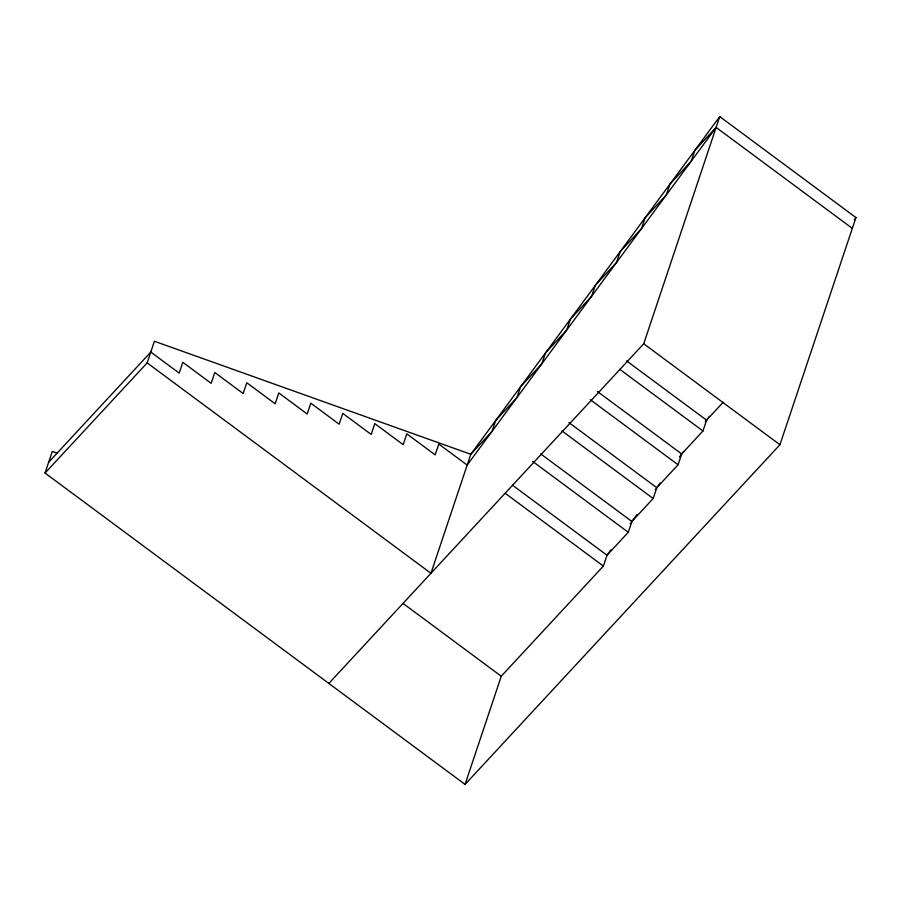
<?xml version="1.0" encoding="UTF-8"?>
<svg xmlns="http://www.w3.org/2000/svg" width="901" height="901" viewBox="0 0 901 901"><rect width="100%" height="100%" fill="white"/><g stroke="black" fill="none" stroke-linecap="round" stroke-linejoin="round"><path stroke-width="1.35" d="M852.335 228.381L716.115 127.401L694.829 150.354L691.213 161.166L669.939 184.119L666.323 194.943L645.048 217.896L641.422 228.708L620.147 251.661L616.532 262.473L595.257 285.426L591.63 296.249L570.356 319.202L566.74 330.014L545.465 352.967L541.85 363.779L520.575 386.732L516.949 397.555L495.674 420.508L492.059 431.32L470.784 454.273L154.409 341.254L147.167 362.889L430.96 573.273L470.784 454.273L719.73 116.589L855.95 217.569L779.939 444.745L465.062 784.411L45.05 473.048L52.292 451.412L57.585 453.304M465.062 784.411L501.26 676.234L603.377 566.076L607.004 555.253L611.16 549.61M328.842 683.431L643.719 343.754L719.73 116.589M512.432 485.155L607.004 555.253L628.279 532.3L631.894 521.488L653.169 498.535L656.795 487.723L678.07 464.77L681.685 453.946L702.96 430.993L706.587 420.181L723.233 402.218M716.115 127.401L467.157 465.085L438.787 444.047L435.16 454.87L406.779 433.831L403.164 444.644L374.782 423.605L371.167 434.428L342.785 413.39L339.17 424.213L310.789 403.175L307.162 413.987L278.792 392.949L275.165 403.772L246.784 382.734L243.169 393.546L214.787 372.507L211.172 383.33L182.79 362.292L179.175 373.104L150.794 352.066L48.665 462.236M630.317 523.627L636.973 514.595M655.297 489.75L660.287 482.97M679.433 456.998L683.6 451.356M705.246 421.983L709.414 416.341M854.283 219.821L855.95 217.569M45.05 473.048L147.167 362.889M643.719 343.754L779.939 444.745M626.645 360.929L706.587 420.181M619.651 369.241L702.96 430.993M597.25 391.361L681.685 453.946M590.256 399.672L678.07 464.77M568.981 422.625L656.795 487.723M561.987 430.937L653.169 498.535M540.713 453.89L631.894 521.488M532.581 461.368L628.279 532.3M505.438 493.466L603.377 566.076M403.321 603.625L501.26 676.234"/></g></svg>
